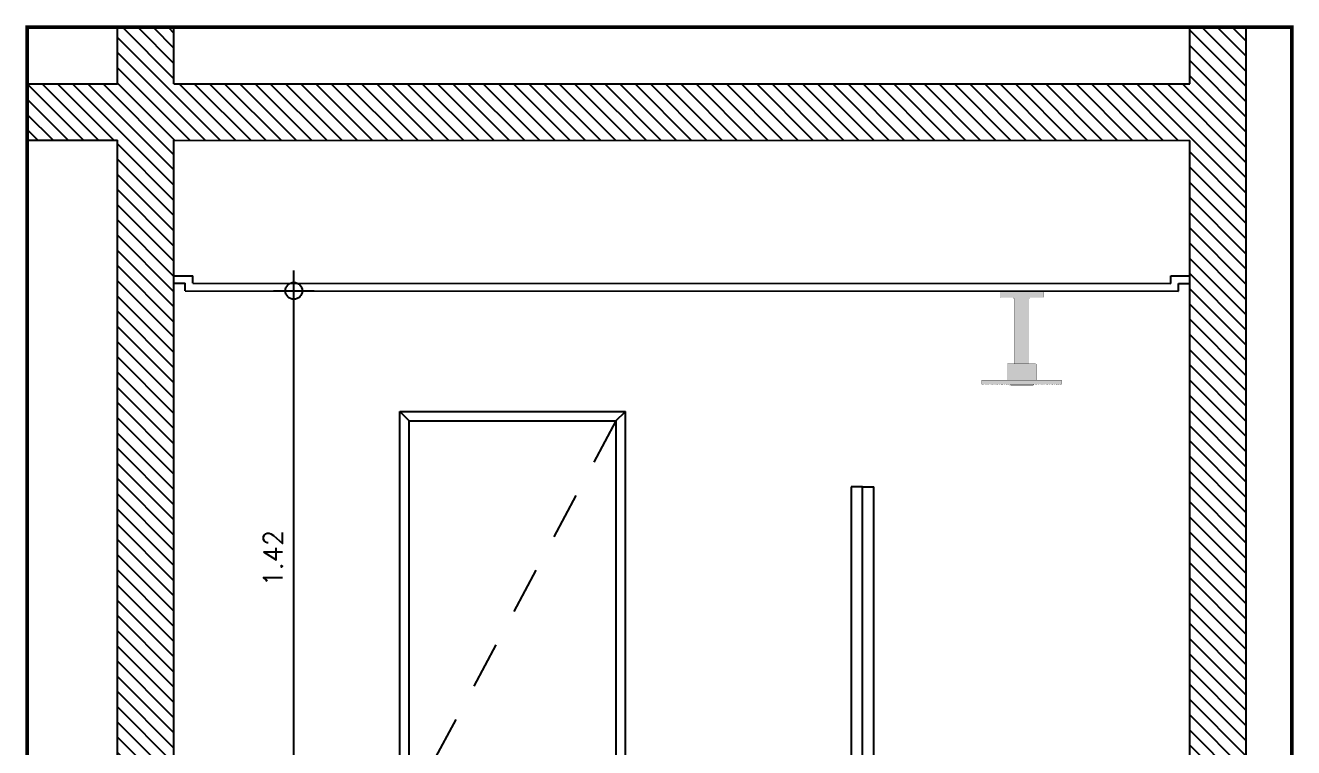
# Model space of a CAD drawing. Header units: millimetres. Extents: x 2182 to 2335, y 1488 to 1614.
# Drawn here: x 2301.37 to 2304.742, y 1510.928 to 1512.846 of the extents above; entities that cross this region are included whole.
import ezdxf

# ---------------------------------------------------------------- set-up
doc = ezdxf.new("R2010")
doc.units = ezdxf.units.MM
doc.linetypes.add('DIVIDE', pattern=[1.25, 0.5, -0.25, 0, -0.25, 0, -0.25])
doc.linetypes.add('HIDDEN2', pattern=[0.1875, 0.125, -0.0625])
for name, color, linetype in [('AI-Equip san', 1, 'Continuous'), ('COTA', 250, 'Continuous'), ('Esquadria', 2, 'Continuous'), ('Hachura', 8, 'Continuous'), ('LAYOUT', 7, 'Continuous'), ('PAREDE', 7, 'Continuous'), ('TEXTO', 7, 'Continuous')]:
    doc.layers.add(name, color=color, linetype=linetype)
doc.layers.add('AI-Hatch equip san', color=255, linetype='Continuous', lineweight=0)
doc.styles.add('NORMAL', font='romans.shx')
doc.dimstyles.new('D25', dxfattribs={"dimtxt": 0.05, "dimasz": 0.045, "dimexe": 0.18, "dimexo": 0.0625, "dimgap": 0.03, "dimtad": 1, "dimzin": 4, "dimdsep": 46, "dimtxsty": 'NORMAL', "dimblk1": 'DOT1', "dimblk2": 'DOT1', "dimsah": 1, "dimcen": 0.045, "dimse1": 1, "dimse2": 1, "dimclrd": 256, "dimclre": 256, "dimclrt": 7, "dimaunit": 1, "dimadec": 0, "dimazin": 0, "dimtfac": 1, "dimtix": 1, "dimtmove": 2, "dimatfit": 3, "dimldrblk": 'SMALL', "dimfxl": 1, "dimtvp": 1.75, "dimtolj": 1, "dimtzin": 0, "dimarcsym": 0})

# ---------------------------------------------------------------- blocks, each defined once
blk = doc.blocks.new('DOT1')
for p, q in [((0, 1.2), (0, -1.2)), ((-1.2, 0), (1.2, 0))]:
    blk.add_line(p, q)
blk.add_circle((0, 0), 0.5)
blk = doc.blocks.new('*D859')
at = {"layer": 'COTA', "linetype": 'Continuous', "lineweight": -2, "transparency": 16777216}
blk.add_line((2302.0837, 1510.7659), (2302.0837, 1512.0959), dxfattribs=at)
at = {"layer": 'Defpoints', "color": 0, "linetype": 'Continuous', "transparency": 16777216}
for p in [(2301.7953, 1512.1409), (2302.0837, 1512.1409), (2301.7653, 1510.7209)]:
    blk.add_point(p, dxfattribs=at)
at = {"layer": 'COTA', "linetype": 'Continuous', "lineweight": -2, "transparency": 16777216, "xscale": 0.045, "yscale": 0.045, "zscale": 0.045}
for p, rotation in [((2302.0837, 1512.1409), 90), ((2302.0837, 1510.7209), 270)]:
    blk.add_blockref('DOT1', p, dxfattribs=dict(at, rotation=rotation))
at = {"layer": 'COTA', "color": 7, "linetype": 'Continuous', "transparency": 16777216, "insert": (2302.0287, 1511.4309), "char_height": 0.05, "attachment_point": 5, "rotation": 90, "style": 'NORMAL'}
blk.add_mtext('\\A1;1.42', dxfattribs=at)
blk = doc.blocks.new('_Small')
at = {"color": 0, "linetype": 'ByBlock', "lineweight": -2}
blk.add_circle((0, 0), 0.25, dxfattribs=at)
blk = doc.blocks.new('CHROMO DE TETO - 1979 CTET')
at = {"layer": 'AI-Hatch equip san'}
for points in [[(0.0566, 0.2345), (0.0567, 0.2345), (0.0569, 0.2346), (0.057, 0.2346), (0.0571, 0.2347), (0.0573, 0.2347), (0.0574, 0.2348), (0.0575, 0.2349), (0.0576, 0.235), (0.0577, 0.2351), (0.0578, 0.2352), (0.0579, 0.2353), (0.0579, 0.2355), (0.058, 0.2356), (0.058, 0.2357), (0.0581, 0.2362), (0.0581, 0.2522), (-0.0034, 0.2522), (-0.0579, 0.2522), (-0.0579, 0.236), (-0.0579, 0.2357), (-0.0579, 0.2356), (-0.0578, 0.2355), (-0.0577, 0.2353), (-0.0577, 0.2352), (-0.0576, 0.2351), (-0.0575, 0.235), (-0.0574, 0.2349), (-0.0573, 0.2348), (-0.0571, 0.2347), (-0.057, 0.2347), (-0.0569, 0.2346), (-0.0567, 0.2346), (-0.0566, 0.2345), (-0.0564, 0.2345), (0.0034, 0.2345)], [(-0.0726, 0.0045), (-0.0728, 0.0046), (-0.0729, 0.0046), (-0.0731, 0.0046), (-0.0732, 0.0046), (-0.0734, 0.0046), (-0.0735, 0.0046), (-0.0737, 0.0046), (-0.0738, 0.0046), (-0.074, 0.0046), (-0.0741, 0.0046), (-0.0743, 0.0046), (-0.0745, 0.0045), (-0.0746, 0.0045), (-0.0753, 0.0044), (-0.0759, 0.0044), (-0.0766, 0.0043), (-0.0774, 0.0042), (-0.078, 0.0042), (-0.0785, 0.0041), (-0.0785, 0.0028), (-0.0789, 0.0026), (-0.0824, 0.0026), (-0.0827, 0.0029), (-0.0827, 0.0042), (-0.0831, 0.0042), (-0.0838, 0.0042), (-0.0845, 0.0043), (-0.0852, 0.0044), (-0.0859, 0.0044), (-0.0864, 0.0045), (-0.0866, 0.0045), (-0.0867, 0.0045), (-0.0869, 0.0046), (-0.087, 0.0046), (-0.0872, 0.0046), (-0.0873, 0.0046), (-0.0875, 0.0046), (-0.0876, 0.0046), (-0.0878, 0.0046), (-0.0879, 0.0046), (-0.0881, 0.0046), (-0.0882, 0.0046), (-0.0884, 0.0046), (-0.0886, 0.0045), (-0.089, 0.0045), (-0.0894, 0.0044), (-0.0901, 0.0044), (-0.0905, 0.0043), (-0.091, 0.0043), (-0.0916, 0.0042), (-0.0916, 0.0028), (-0.0919, 0.0026), (-0.0976, 0.0026), (-0.0978, 0.0029), (-0.0978, 0.0042), (-0.0982, 0.0042), (-0.0986, 0.0043), (-0.0992, 0.0043), (-0.0997, 0.0044), (-0.1, 0.0044), (-0.1003, 0.0045), (-0.1005, 0.0045), (-0.1006, 0.0045), (-0.1007, 0.0045), (-0.1008, 0.0045), (-0.1008, 0.0045), (-0.1009, 0.0046), (-0.101, 0.0046), (-0.101, 0.0046), (-0.1012, 0.0046), (-0.1013, 0.0046), (-0.1014, 0.0046), (-0.1015, 0.0046), (-0.1016, 0.0046), (-0.1017, 0.0046), (-0.1058, 0.0046), (-0.1058, 0.0155), (-0.0957, 0.0155), (-0.0393, 0.0155), (-0.0393, 0.057), (-0.0391, 0.0576), (-0.0388, 0.0581), (-0.0384, 0.0585), (-0.0379, 0.0587), (-0.0374, 0.0588), (-0.0191, 0.0588), (-0.0191, 0.2145), (-0.0191, 0.232), (-0.0206, 0.232), (-0.0211, 0.2322), (-0.0216, 0.2326), (-0.0218, 0.2331), (-0.0218, 0.2332), (-0.0218, 0.2331), (-0.0217, 0.2329), (-0.0217, 0.2328), (-0.0216, 0.2327), (-0.0215, 0.2326), (-0.0214, 0.2325), (-0.0213, 0.2324), (-0.0212, 0.2323), (-0.0211, 0.2322), (-0.0209, 0.2321), (-0.0208, 0.2321), (-0.0206, 0.2321), (-0.0205, 0.232), (-0.0203, 0.232), (0.0036, 0.232), (0.0205, 0.232), (0.0206, 0.232), (0.0208, 0.2321), (0.0209, 0.2321), (0.0211, 0.2321), (0.0212, 0.2322), (0.0213, 0.2323), (0.0214, 0.2324), (0.0215, 0.2325), (0.0216, 0.2326), (0.0217, 0.2327), (0.0218, 0.2328), (0.0219, 0.2331), (0.022, 0.2332), (0.0219, 0.2329), (0.0215, 0.2324), (0.021, 0.2321), (0.0206, 0.232), (0.0193, 0.232), (0.0193, 0.2145), (0.0193, 0.0588), (0.0377, 0.0588), (0.0382, 0.0587), (0.0387, 0.0583), (0.0391, 0.0579), (0.0394, 0.0574), (0.0394, 0.0569), (0.0394, 0.0155), (0.0966, 0.0155), (0.1059, 0.0155), (0.1059, 0.0046), (0.1019, 0.0046), (0.1017, 0.0046), (0.1017, 0.0046), (0.1015, 0.0046), (0.1014, 0.0046), (0.1014, 0.0046), (0.1012, 0.0046), (0.1011, 0.0046), (0.101, 0.0046), (0.101, 0.0045), (0.1009, 0.0045), (0.1008, 0.0045), (0.1008, 0.0045), (0.1004, 0.0045), (0.1002, 0.0044), (0.0999, 0.0044), (0.0992, 0.0043), (0.0987, 0.0043), (0.0983, 0.0042), (0.098, 0.0042), (0.098, 0.0028), (0.0976, 0.0026), (0.0919, 0.0026), (0.0917, 0.0029), (0.0917, 0.0042), (0.0912, 0.0043), (0.0907, 0.0043), (0.0902, 0.0044), (0.0896, 0.0044), (0.0888, 0.0045), (0.0887, 0.0045), (0.0885, 0.0046), (0.0884, 0.0046), (0.0882, 0.0046), (0.0881, 0.0046), (0.0879, 0.0046), (0.0878, 0.0046), (0.0876, 0.0046), (0.0875, 0.0046), (0.0873, 0.0046), (0.0872, 0.0046), (0.087, 0.0046), (0.0869, 0.0045), (0.0867, 0.0045), (0.0866, 0.0045), (0.0861, 0.0044), (0.0854, 0.0044), (0.0847, 0.0043), (0.084, 0.0042), (0.0833, 0.0042), (0.0828, 0.0042), (0.0828, 0.0028), (0.0825, 0.0026), (0.0789, 0.0026), (0.0787, 0.0029), (0.0787, 0.0041), (0.0781, 0.0042), (0.0775, 0.0042), (0.0768, 0.0043), (0.0761, 0.0044), (0.0755, 0.0044), (0.0751, 0.0045), (0.0746, 0.0045), (0.0744, 0.0046), (0.0743, 0.0046), (0.0741, 0.0046), (0.074, 0.0046), (0.0738, 0.0046), (0.0737, 0.0046), (0.0735, 0.0046), (0.0734, 0.0046), (0.0732, 0.0046), (0.0731, 0.0046), (0.0729, 0.0046), (0.0728, 0.0045), (0.0726, 0.0045), (0.0725, 0.0045), (0.072, 0.0044), (0.0713, 0.0044), (0.0706, 0.0043), (0.0698, 0.0042), (0.0692, 0.0042), (0.0687, 0.0041), (0.0687, 0.0028), (0.0684, 0.0026), (0.0648, 0.0026), (0.0646, 0.0029), (0.0646, 0.0041), (0.064, 0.0042), (0.0634, 0.0042), (0.0627, 0.0043), (0.062, 0.0044), (0.0613, 0.0044), (0.061, 0.0045), (0.0605, 0.0045), (0.0603, 0.0046), (0.0602, 0.0046), (0.06, 0.0046), (0.0599, 0.0046), (0.0597, 0.0046), (0.0596, 0.0046), (0.0594, 0.0046), (0.0593, 0.0046), (0.0591, 0.0046), (0.059, 0.0046), (0.0588, 0.0046), (0.0587, 0.0045), (0.0585, 0.0045), (0.0584, 0.0045), (0.0579, 0.0044), (0.0572, 0.0044), (0.0565, 0.0043), (0.0557, 0.0042), (0.0551, 0.0042), (0.0546, 0.0042), (0.0546, 0.0028), (0.0542, 0.0026), (0.0507, 0.0026), (0.0505, 0.0029), (0.0505, 0.0041), (0.0505, 0.0041), (0.0505, 0.0041), (0.0499, 0.0042), (0.0493, 0.0042), (0.0486, 0.0043), (0.0479, 0.0044), (0.0472, 0.0044), (0.0465, 0.0045), (0.0464, 0.0045), (0.0462, 0.0046), (0.0461, 0.0046), (0.0459, 0.0046), (0.0458, 0.0046), (0.0456, 0.0046), (0.0455, 0.0046), (0.0453, 0.0046), (0.0452, 0.0046), (0.045, 0.0046), (0.0449, 0.0046), (0.0447, 0.0046), (0.0446, 0.0045), (0.0444, 0.0045), (0.0442, 0.0045), (0.0438, 0.0044), (0.0431, 0.0044), (0.0424, 0.0043), (0.0416, 0.0042), (0.041, 0.0042), (0.0405, 0.0042), (0.0405, 0.0028), (0.0402, 0.0026), (0.0366, 0.0026), (0.0364, 0.0029), (0.0364, 0.0041), (0.0359, 0.0042), (0.0354, 0.0042), (0.0348, 0.0042), (0.0343, 0.0043), (0.0338, 0.0044), (0.0332, 0.0044), (0.0329, 0.0045), (0.0326, 0.0045), (0.0323, 0.0045), (0.0323, 0.0036), (0.0321, 0.003), (0.0318, 0.0025), (0.0314, 0.0021), (0.031, 0.0018), (0.0305, 0.0016), (0.03, 0.0015), (0.0296, 0.0014), (0.0001, 0.0014), (-0.0296, 0.0014), (-0.0301, 0.0015), (-0.0306, 0.0017), (-0.0311, 0.002), (-0.0315, 0.0023), (-0.0318, 0.0028), (-0.032, 0.0032), (-0.0321, 0.0036), (-0.0322, 0.0045), (-0.0325, 0.0045), (-0.0329, 0.0044), (-0.0334, 0.0044), (-0.034, 0.0043), (-0.0345, 0.0043), (-0.035, 0.0042), (-0.0356, 0.0042), (-0.0359, 0.0042), (-0.0362, 0.0041), (-0.0362, 0.0028), (-0.0366, 0.0026), (-0.0401, 0.0026), (-0.0403, 0.0029), (-0.0403, 0.0042), (-0.0408, 0.0042), (-0.0415, 0.0042), (-0.0422, 0.0043), (-0.0429, 0.0044), (-0.0436, 0.0044), (-0.0441, 0.0045), (-0.0443, 0.0045), (-0.0444, 0.0045), (-0.0446, 0.0046), (-0.0447, 0.0046), (-0.0449, 0.0046), (-0.045, 0.0046), (-0.0452, 0.0046), (-0.0453, 0.0046), (-0.0455, 0.0046), (-0.0456, 0.0046), (-0.0458, 0.0046), (-0.0459, 0.0046), (-0.0461, 0.0046), (-0.0462, 0.0045), (-0.0468, 0.0045), (-0.0472, 0.0044), (-0.0479, 0.0043), (-0.0487, 0.0043), (-0.0494, 0.0042), (-0.05, 0.0042), (-0.0503, 0.0041), (-0.0503, 0.0041), (-0.0503, 0.0028), (-0.0507, 0.0026), (-0.0542, 0.0026), (-0.0544, 0.0029), (-0.0544, 0.0042), (-0.0549, 0.0042), (-0.0556, 0.0042), (-0.0563, 0.0043), (-0.057, 0.0044), (-0.0577, 0.0044), (-0.0582, 0.0045), (-0.0584, 0.0045), (-0.0585, 0.0045), (-0.0587, 0.0046), (-0.0588, 0.0046), (-0.059, 0.0046), (-0.0591, 0.0046), (-0.0593, 0.0046), (-0.0594, 0.0046), (-0.0596, 0.0046), (-0.0597, 0.0046), (-0.0599, 0.0046), (-0.06, 0.0046), (-0.0602, 0.0046), (-0.0603, 0.0045), (-0.0609, 0.0045), (-0.0612, 0.0044), (-0.0618, 0.0044), (-0.0625, 0.0043), (-0.0633, 0.0042), (-0.0639, 0.0042), (-0.0644, 0.0041), (-0.0644, 0.0028), (-0.0648, 0.0026), (-0.0683, 0.0026), (-0.0686, 0.0029), (-0.0686, 0.0041), (-0.069, 0.0042), (-0.0697, 0.0042), (-0.0704, 0.0043), (-0.0711, 0.0044), (-0.0718, 0.0044), (-0.0723, 0.0045), (-0.0725, 0.0045)], [(-0.0033, 0.2345), (-0.0218, 0.2345), (-0.0218, 0.2335), (-0.0218, 0.2332), (-0.0218, 0.2331), (-0.0217, 0.2329), (-0.0217, 0.2328), (-0.0216, 0.2327), (-0.0215, 0.2326), (-0.0214, 0.2325), (-0.0213, 0.2324), (-0.0212, 0.2323), (-0.0211, 0.2322), (-0.0209, 0.2321), (-0.0208, 0.2321), (-0.0206, 0.2321), (-0.0205, 0.232), (-0.0203, 0.232), (0.0036, 0.232), (0.0205, 0.232), (0.0206, 0.232), (0.0208, 0.2321), (0.0209, 0.2321), (0.0211, 0.2321), (0.0212, 0.2322), (0.0213, 0.2323), (0.0214, 0.2324), (0.0215, 0.2325), (0.0216, 0.2326), (0.0217, 0.2327), (0.0218, 0.2328), (0.0219, 0.2329), (0.0219, 0.2331), (0.022, 0.2332), (0.022, 0.2335), (0.022, 0.2345)]]:
    blk.add_hatch(color=256, dxfattribs=at).paths.add_polyline_path(points)
at = {"color": 0, "const_width": 0.000417}
for points in [[(-0.0579, 0.236), (-0.0579, 0.2522)], [(-0.0579, 0.2522), (0.0036, 0.2522)], [(-0.0564, 0.2345), (-0.0564, 0.2345), (-0.0566, 0.2345), (-0.0567, 0.2346), (-0.0569, 0.2346), (-0.057, 0.2347), (-0.0571, 0.2347), (-0.0573, 0.2348), (-0.0574, 0.2349), (-0.0575, 0.235), (-0.0576, 0.2351), (-0.0577, 0.2352), (-0.0577, 0.2353), (-0.0578, 0.2355), (-0.0579, 0.2356), (-0.0579, 0.2357), (-0.0579, 0.236)], [(0.0581, 0.2522), (-0.0034, 0.2522)], [(0.0566, 0.2345), (0.0566, 0.2345), (0.0567, 0.2345), (0.0569, 0.2346), (0.057, 0.2346), (0.0571, 0.2347), (0.0573, 0.2347), (0.0574, 0.2348), (0.0575, 0.2349), (0.0576, 0.235), (0.0577, 0.2351), (0.0578, 0.2352), (0.0579, 0.2353), (0.0579, 0.2355), (0.058, 0.2356), (0.058, 0.2357), (0.0581, 0.236)], [(0.0581, 0.236), (0.0581, 0.2522)], [(0.0034, 0.2345), (-0.0564, 0.2345)], [(-0.0218, 0.2335), (-0.0218, 0.2345)], [(-0.0203, 0.232), (-0.0203, 0.232), (-0.0205, 0.232), (-0.0206, 0.2321), (-0.0208, 0.2321), (-0.0209, 0.2321), (-0.0211, 0.2322), (-0.0212, 0.2323), (-0.0213, 0.2324), (-0.0214, 0.2325), (-0.0215, 0.2326), (-0.0216, 0.2327), (-0.0217, 0.2328), (-0.0217, 0.2329), (-0.0218, 0.2331), (-0.0218, 0.2332), (-0.0218, 0.2335)], [(-0.0203, 0.232), (0.0036, 0.232)], [(-0.0191, 0.2145), (-0.0191, 0.2323)], [(-0.0191, 0.0588), (-0.0191, 0.2145)], [(0.0205, 0.232), (-0.0034, 0.232)], [(-0.0033, 0.2345), (0.0566, 0.2345)], [(0.0193, 0.2145), (0.0193, 0.2323)], [(0.0193, 0.0588), (0.0193, 0.2145)], [(0.0205, 0.232), (0.0205, 0.232), (0.0206, 0.232), (0.0208, 0.2321), (0.0209, 0.2321), (0.0211, 0.2321), (0.0212, 0.2322), (0.0213, 0.2323), (0.0214, 0.2324), (0.0215, 0.2325), (0.0216, 0.2326), (0.0217, 0.2327), (0.0218, 0.2328), (0.0219, 0.2329), (0.0219, 0.2331), (0.022, 0.2332), (0.022, 0.2335)], [(0.022, 0.2335), (0.022, 0.2345)], [(-0.0393, 0.0568), (-0.0393, 0.0568), (-0.0393, 0.057), (-0.0392, 0.0572), (-0.0392, 0.0574), (-0.0391, 0.0576), (-0.039, 0.0577), (-0.0389, 0.0579), (-0.0388, 0.0581), (-0.0387, 0.0582), (-0.0386, 0.0583), (-0.0384, 0.0584), (-0.0382, 0.0585), (-0.0381, 0.0586), (-0.0379, 0.0587), (-0.0377, 0.0588), (-0.0375, 0.0588)], [(-0.0393, 0.0154), (-0.0393, 0.0568)], [(0.0007, 0.0588), (-0.0373, 0.0588)], [(0.0007, 0.0588), (0.0374, 0.0588)], [(0.0394, 0.0568), (0.0394, 0.0568), (0.0394, 0.057), (0.0394, 0.0572), (0.0393, 0.0574), (0.0393, 0.0576), (0.0392, 0.0577), (0.0391, 0.0579), (0.039, 0.0581), (0.0388, 0.0582), (0.0387, 0.0583), (0.0385, 0.0584), (0.0384, 0.0585), (0.0382, 0.0586), (0.038, 0.0587), (0.0378, 0.0588), (0.0376, 0.0588)], [(0.0394, 0.0154), (0.0394, 0.0568)], [(-0.1058, 0.0046), (-0.1058, 0.0155)], [(-0.1058, 0.0155), (-0.0957, 0.0155)], [(-0.1058, 0.0046), (-0.1017, 0.0046)], [(-0.1005, 0.0045), (-0.1005, 0.0045), (-0.1006, 0.0045), (-0.1007, 0.0045), (-0.1008, 0.0045), (-0.1008, 0.0045), (-0.1009, 0.0046), (-0.101, 0.0046), (-0.1011, 0.0046), (-0.1011, 0.0046), (-0.1012, 0.0046), (-0.1013, 0.0046), (-0.1014, 0.0046), (-0.1014, 0.0046), (-0.1015, 0.0046), (-0.1016, 0.0046), (-0.1017, 0.0046)], [(-0.1005, 0.0045), (-0.1005, 0.0045), (-0.1004, 0.0045), (-0.1002, 0.0045), (-0.1, 0.0044), (-0.0998, 0.0044), (-0.0997, 0.0044), (-0.0995, 0.0044), (-0.0993, 0.0044), (-0.0992, 0.0043), (-0.099, 0.0043), (-0.0988, 0.0043), (-0.0987, 0.0043), (-0.0985, 0.0043), (-0.0983, 0.0043), (-0.0982, 0.0042), (-0.0978, 0.0042)], [(-0.0978, 0.0031), (-0.0978, 0.0042)], [(-0.0973, 0.0026), (-0.0973, 0.0026), (-0.0974, 0.0026), (-0.0974, 0.0026), (-0.0975, 0.0026), (-0.0975, 0.0026), (-0.0976, 0.0026), (-0.0976, 0.0027), (-0.0976, 0.0027), (-0.0977, 0.0027), (-0.0977, 0.0027), (-0.0977, 0.0028), (-0.0978, 0.0028), (-0.0978, 0.0029), (-0.0978, 0.0029), (-0.0978, 0.003), (-0.0978, 0.0031)], [(-0.0973, 0.0026), (-0.0921, 0.0026)], [(-0.0965, 0.0155), (0, 0.0155)], [(-0.0921, 0.0026), (-0.0921, 0.0026), (-0.092, 0.0026), (-0.092, 0.0026), (-0.092, 0.0026), (-0.092, 0.0026), (-0.0919, 0.0026), (-0.0919, 0.0026), (-0.0919, 0.0026), (-0.0919, 0.0026), (-0.0919, 0.0026), (-0.0918, 0.0026), (-0.0918, 0.0026), (-0.0918, 0.0027), (-0.0918, 0.0027), (-0.0917, 0.0027), (-0.0917, 0.0027), (-0.0917, 0.0027), (-0.0917, 0.0027), (-0.0917, 0.0027), (-0.0917, 0.0028), (-0.0916, 0.0028), (-0.0916, 0.0028), (-0.0916, 0.0028), (-0.0916, 0.0029), (-0.0916, 0.0029), (-0.0916, 0.0029), (-0.0916, 0.0029), (-0.0916, 0.0029), (-0.0916, 0.003), (-0.0916, 0.003), (-0.0916, 0.003), (-0.0916, 0.0031)], [(-0.0916, 0.0042), (-0.0916, 0.0042), (-0.0914, 0.0042), (-0.0912, 0.0042), (-0.0911, 0.0043), (-0.0909, 0.0043), (-0.0907, 0.0043), (-0.0905, 0.0043), (-0.0904, 0.0043), (-0.0902, 0.0043), (-0.09, 0.0044), (-0.0899, 0.0044), (-0.0897, 0.0044), (-0.0895, 0.0044), (-0.0894, 0.0044), (-0.0892, 0.0045), (-0.089, 0.0045)], [(-0.0916, 0.0031), (-0.0916, 0.0042)], [(-0.0864, 0.0045), (-0.0864, 0.0045), (-0.0866, 0.0045), (-0.0867, 0.0045), (-0.0869, 0.0046), (-0.087, 0.0046), (-0.0872, 0.0046), (-0.0873, 0.0046), (-0.0875, 0.0046), (-0.0876, 0.0046), (-0.0878, 0.0046), (-0.0879, 0.0046), (-0.0881, 0.0046), (-0.0882, 0.0046), (-0.0884, 0.0046), (-0.0886, 0.0045), (-0.089, 0.0045)], [(-0.0864, 0.0045), (-0.0864, 0.0045), (-0.0862, 0.0045), (-0.086, 0.0044), (-0.0857, 0.0044), (-0.0855, 0.0044), (-0.0852, 0.0044), (-0.085, 0.0043), (-0.0848, 0.0043), (-0.0845, 0.0043), (-0.0843, 0.0043), (-0.0841, 0.0042), (-0.0838, 0.0042), (-0.0836, 0.0042), (-0.0834, 0.0042), (-0.0831, 0.0042), (-0.0827, 0.0042)], [(-0.0827, 0.0031), (-0.0827, 0.0042)], [(-0.0821, 0.0026), (-0.0821, 0.0026), (-0.0822, 0.0026), (-0.0823, 0.0026), (-0.0823, 0.0026), (-0.0823, 0.0026), (-0.0824, 0.0026), (-0.0824, 0.0027), (-0.0825, 0.0027), (-0.0825, 0.0027), (-0.0825, 0.0027), (-0.0826, 0.0028), (-0.0826, 0.0028), (-0.0826, 0.0029), (-0.0826, 0.0029), (-0.0826, 0.003), (-0.0827, 0.0031)], [(-0.0821, 0.0026), (-0.079, 0.0026)], [(-0.079, 0.0026), (-0.079, 0.0026), (-0.079, 0.0026), (-0.079, 0.0026), (-0.079, 0.0026), (-0.0789, 0.0026), (-0.0789, 0.0026), (-0.0789, 0.0026), (-0.0789, 0.0026), (-0.0788, 0.0026), (-0.0788, 0.0026), (-0.0788, 0.0026), (-0.0788, 0.0026), (-0.0787, 0.0027), (-0.0787, 0.0027), (-0.0787, 0.0027), (-0.0787, 0.0027), (-0.0787, 0.0027), (-0.0787, 0.0027), (-0.0786, 0.0027), (-0.0786, 0.0028), (-0.0786, 0.0028), (-0.0786, 0.0028), (-0.0786, 0.0028), (-0.0786, 0.0029), (-0.0786, 0.0029), (-0.0786, 0.0029), (-0.0785, 0.0029), (-0.0785, 0.0029), (-0.0785, 0.003), (-0.0785, 0.003), (-0.0785, 0.003), (-0.0785, 0.0031)], [(-0.0785, 0.0041), (-0.0785, 0.0041), (-0.0783, 0.0042), (-0.0781, 0.0042), (-0.0778, 0.0042), (-0.0776, 0.0042), (-0.0773, 0.0042), (-0.0771, 0.0042), (-0.0769, 0.0043), (-0.0766, 0.0043), (-0.0764, 0.0043), (-0.0762, 0.0043), (-0.0759, 0.0044), (-0.0757, 0.0044), (-0.0755, 0.0044), (-0.0752, 0.0044), (-0.0746, 0.0045)], [(-0.0785, 0.0031), (-0.0785, 0.0041)], [(-0.0723, 0.0045), (-0.0723, 0.0045), (-0.0725, 0.0045), (-0.0726, 0.0045), (-0.0728, 0.0046), (-0.0729, 0.0046), (-0.0731, 0.0046), (-0.0732, 0.0046), (-0.0734, 0.0046), (-0.0735, 0.0046), (-0.0737, 0.0046), (-0.0738, 0.0046), (-0.074, 0.0046), (-0.0741, 0.0046), (-0.0743, 0.0046), (-0.0745, 0.0045), (-0.0746, 0.0045)], [(-0.0723, 0.0045), (-0.0723, 0.0045), (-0.0721, 0.0045), (-0.0719, 0.0044), (-0.0716, 0.0044), (-0.0714, 0.0044), (-0.0711, 0.0044), (-0.0709, 0.0043), (-0.0707, 0.0043), (-0.0704, 0.0043), (-0.0702, 0.0043), (-0.07, 0.0042), (-0.0697, 0.0042), (-0.0695, 0.0042), (-0.0693, 0.0042), (-0.069, 0.0042), (-0.0686, 0.0041)], [(-0.0686, 0.0031), (-0.0686, 0.0041)], [(-0.068, 0.0026), (-0.068, 0.0026), (-0.0681, 0.0026), (-0.0681, 0.0026), (-0.0682, 0.0026), (-0.0682, 0.0026), (-0.0683, 0.0026), (-0.0683, 0.0027), (-0.0684, 0.0027), (-0.0684, 0.0027), (-0.0684, 0.0027), (-0.0685, 0.0028), (-0.0685, 0.0028), (-0.0685, 0.0029), (-0.0685, 0.0029), (-0.0685, 0.003), (-0.0686, 0.0031)], [(-0.068, 0.0026), (-0.0649, 0.0026)], [(-0.0649, 0.0026), (-0.0649, 0.0026), (-0.0649, 0.0026), (-0.0649, 0.0026), (-0.0648, 0.0026), (-0.0648, 0.0026), (-0.0648, 0.0026), (-0.0648, 0.0026), (-0.0648, 0.0026), (-0.0647, 0.0026), (-0.0647, 0.0026), (-0.0647, 0.0026), (-0.0647, 0.0026), (-0.0646, 0.0027), (-0.0646, 0.0027), (-0.0646, 0.0027), (-0.0646, 0.0027), (-0.0646, 0.0027), (-0.0646, 0.0027), (-0.0645, 0.0027), (-0.0645, 0.0028), (-0.0645, 0.0028), (-0.0645, 0.0028), (-0.0645, 0.0028), (-0.0645, 0.0029), (-0.0645, 0.0029), (-0.0644, 0.0029), (-0.0644, 0.0029), (-0.0644, 0.0029), (-0.0644, 0.003), (-0.0644, 0.003), (-0.0644, 0.003), (-0.0644, 0.0031)], [(-0.0644, 0.0041), (-0.0644, 0.0041), (-0.0642, 0.0042), (-0.0639, 0.0042), (-0.0637, 0.0042), (-0.0635, 0.0042), (-0.0632, 0.0042), (-0.063, 0.0042), (-0.0628, 0.0043), (-0.0625, 0.0043), (-0.0623, 0.0043), (-0.0621, 0.0043), (-0.0618, 0.0044), (-0.0616, 0.0044), (-0.0614, 0.0044), (-0.0611, 0.0044), (-0.0609, 0.0045)], [(-0.0644, 0.0031), (-0.0644, 0.0041)], [(-0.0582, 0.0045), (-0.0582, 0.0045), (-0.0584, 0.0045), (-0.0585, 0.0045), (-0.0587, 0.0046), (-0.0588, 0.0046), (-0.059, 0.0046), (-0.0591, 0.0046), (-0.0593, 0.0046), (-0.0594, 0.0046), (-0.0596, 0.0046), (-0.0597, 0.0046), (-0.0599, 0.0046), (-0.06, 0.0046), (-0.0602, 0.0046), (-0.0603, 0.0045), (-0.0609, 0.0045)], [(-0.0582, 0.0045), (-0.0582, 0.0045), (-0.058, 0.0045), (-0.0577, 0.0044), (-0.0575, 0.0044), (-0.0573, 0.0044), (-0.057, 0.0044), (-0.0568, 0.0043), (-0.0566, 0.0043), (-0.0563, 0.0043), (-0.0561, 0.0043), (-0.0559, 0.0042), (-0.0556, 0.0042), (-0.0554, 0.0042), (-0.0552, 0.0042), (-0.0549, 0.0042), (-0.0544, 0.0042)], [(-0.0544, 0.0031), (-0.0544, 0.0042)], [(-0.0544, 0.0031), (-0.0544, 0.0031), (-0.0544, 0.003), (-0.0544, 0.003), (-0.0544, 0.003), (-0.0544, 0.003), (-0.0544, 0.0029), (-0.0544, 0.0029), (-0.0544, 0.0029), (-0.0544, 0.0029), (-0.0544, 0.0029), (-0.0544, 0.0028), (-0.0544, 0.0028), (-0.0544, 0.0028), (-0.0543, 0.0028), (-0.0543, 0.0027), (-0.0543, 0.0027), (-0.0543, 0.0027), (-0.0543, 0.0027), (-0.0543, 0.0027), (-0.0542, 0.0027), (-0.0542, 0.0027), (-0.0542, 0.0026), (-0.0542, 0.0026), (-0.0542, 0.0026), (-0.0541, 0.0026), (-0.0541, 0.0026), (-0.0541, 0.0026), (-0.0541, 0.0026), (-0.054, 0.0026), (-0.054, 0.0026), (-0.054, 0.0026), (-0.0539, 0.0026)], [(-0.0539, 0.0026), (-0.0508, 0.0026)], [(-0.0503, 0.0031), (-0.0503, 0.0031), (-0.0503, 0.003), (-0.0503, 0.003), (-0.0503, 0.003), (-0.0503, 0.003), (-0.0503, 0.0029), (-0.0503, 0.0029), (-0.0503, 0.0029), (-0.0504, 0.0029), (-0.0504, 0.0029), (-0.0504, 0.0028), (-0.0504, 0.0028), (-0.0504, 0.0028), (-0.0504, 0.0028), (-0.0504, 0.0027), (-0.0504, 0.0027), (-0.0505, 0.0027), (-0.0505, 0.0027), (-0.0505, 0.0027), (-0.0505, 0.0027), (-0.0505, 0.0027), (-0.0506, 0.0026), (-0.0506, 0.0026), (-0.0506, 0.0026), (-0.0506, 0.0026), (-0.0507, 0.0026), (-0.0507, 0.0026), (-0.0507, 0.0026), (-0.0507, 0.0026), (-0.0507, 0.0026), (-0.0508, 0.0026), (-0.0508, 0.0026)], [(-0.0503, 0.0041), (-0.0503, 0.0041), (-0.0501, 0.0042), (-0.0498, 0.0042), (-0.0496, 0.0042), (-0.0494, 0.0042), (-0.0491, 0.0042), (-0.0489, 0.0042), (-0.0487, 0.0043), (-0.0484, 0.0043), (-0.0482, 0.0043), (-0.048, 0.0043), (-0.0477, 0.0044), (-0.0475, 0.0044), (-0.0473, 0.0044), (-0.047, 0.0044), (-0.0468, 0.0045)], [(-0.0503, 0.0031), (-0.0503, 0.0042)], [(-0.0441, 0.0045), (-0.0441, 0.0045), (-0.0443, 0.0045), (-0.0444, 0.0045), (-0.0446, 0.0046), (-0.0447, 0.0046), (-0.0449, 0.0046), (-0.045, 0.0046), (-0.0452, 0.0046), (-0.0453, 0.0046), (-0.0455, 0.0046), (-0.0456, 0.0046), (-0.0458, 0.0046), (-0.0459, 0.0046), (-0.0461, 0.0046), (-0.0462, 0.0045), (-0.0468, 0.0045)], [(-0.0441, 0.0045), (-0.0441, 0.0045), (-0.0439, 0.0045), (-0.0436, 0.0044), (-0.0434, 0.0044), (-0.0432, 0.0044), (-0.0429, 0.0044), (-0.0427, 0.0043), (-0.0425, 0.0043), (-0.0422, 0.0043), (-0.042, 0.0043), (-0.0418, 0.0042), (-0.0415, 0.0042), (-0.0413, 0.0042), (-0.0411, 0.0042), (-0.0408, 0.0042), (-0.0403, 0.0042)], [(-0.0403, 0.0031), (-0.0403, 0.0042)], [(-0.0398, 0.0026), (-0.0398, 0.0026), (-0.0399, 0.0026), (-0.0399, 0.0026), (-0.04, 0.0026), (-0.04, 0.0026), (-0.0401, 0.0026), (-0.0401, 0.0027), (-0.0402, 0.0027), (-0.0402, 0.0027), (-0.0402, 0.0027), (-0.0403, 0.0028), (-0.0403, 0.0028), (-0.0403, 0.0029), (-0.0403, 0.0029), (-0.0403, 0.003), (-0.0403, 0.0031)], [(-0.0398, 0.0026), (-0.0367, 0.0026)], [(-0.0367, 0.0026), (-0.0367, 0.0026), (-0.0367, 0.0026), (-0.0367, 0.0026), (-0.0366, 0.0026), (-0.0366, 0.0026), (-0.0366, 0.0026), (-0.0366, 0.0026), (-0.0365, 0.0026), (-0.0365, 0.0026), (-0.0365, 0.0026), (-0.0365, 0.0026), (-0.0365, 0.0026), (-0.0364, 0.0027), (-0.0364, 0.0027), (-0.0364, 0.0027), (-0.0364, 0.0027), (-0.0364, 0.0027), (-0.0363, 0.0027), (-0.0363, 0.0027), (-0.0363, 0.0028), (-0.0363, 0.0028), (-0.0363, 0.0028), (-0.0363, 0.0028), (-0.0363, 0.0029), (-0.0363, 0.0029), (-0.0362, 0.0029), (-0.0362, 0.0029), (-0.0362, 0.0029), (-0.0362, 0.003), (-0.0362, 0.003), (-0.0362, 0.003), (-0.0362, 0.0031)], [(-0.0362, 0.0041), (-0.0362, 0.0041), (-0.0359, 0.0042), (-0.0357, 0.0042), (-0.0354, 0.0042), (-0.0351, 0.0042), (-0.0349, 0.0042), (-0.0346, 0.0043), (-0.0343, 0.0043), (-0.0341, 0.0043), (-0.0338, 0.0043), (-0.0335, 0.0044), (-0.0333, 0.0044), (-0.033, 0.0044), (-0.0327, 0.0045), (-0.0325, 0.0045), (-0.0319, 0.0046)], [(-0.0362, 0.0031), (-0.0362, 0.0041)], [(0.0001, 0.0014), (-0.0294, 0.0014), (-0.0294, 0.0014), (-0.0297, 0.0014), (-0.03, 0.0015), (-0.0302, 0.0016), (-0.0305, 0.0017), (-0.0307, 0.0018), (-0.031, 0.0019), (-0.0312, 0.0021), (-0.0314, 0.0022), (-0.0315, 0.0024), (-0.0317, 0.0027), (-0.0318, 0.0029), (-0.032, 0.0031), (-0.0321, 0.0034), (-0.0321, 0.0036), (-0.0322, 0.0045)], [(-0.0319, 0.0046), (0, 0.0046)], [(0.0966, 0.0155), (0, 0.0155)], [(0.032, 0.0046), (0, 0.0046)], [(0.0364, 0.0041), (0.0364, 0.0041), (0.0361, 0.0042), (0.0358, 0.0042), (0.0355, 0.0042), (0.0353, 0.0042), (0.035, 0.0042), (0.0347, 0.0043), (0.0345, 0.0043), (0.0342, 0.0043), (0.0339, 0.0043), (0.0337, 0.0044), (0.0334, 0.0044), (0.0331, 0.0044), (0.0329, 0.0045), (0.0326, 0.0045), (0.032, 0.0046)], [(0.0364, 0.0031), (0.0364, 0.0041)], [(0.0369, 0.0026), (0.0369, 0.0026), (0.0368, 0.0026), (0.0368, 0.0026), (0.0368, 0.0026), (0.0368, 0.0026), (0.0367, 0.0026), (0.0367, 0.0026), (0.0367, 0.0026), (0.0367, 0.0026), (0.0366, 0.0026), (0.0366, 0.0026), (0.0366, 0.0026), (0.0366, 0.0027), (0.0366, 0.0027), (0.0365, 0.0027), (0.0365, 0.0027), (0.0365, 0.0027), (0.0365, 0.0027), (0.0365, 0.0027), (0.0365, 0.0028), (0.0364, 0.0028), (0.0364, 0.0028), (0.0364, 0.0028), (0.0364, 0.0029), (0.0364, 0.0029), (0.0364, 0.0029), (0.0364, 0.0029), (0.0364, 0.0029), (0.0364, 0.003), (0.0364, 0.003), (0.0364, 0.003), (0.0364, 0.0031)], [(0.04, 0.0026), (0.0369, 0.0026)], [(0.04, 0.0026), (0.04, 0.0026), (0.04, 0.0026), (0.0401, 0.0026), (0.0401, 0.0026), (0.0402, 0.0026), (0.0402, 0.0026), (0.0403, 0.0027), (0.0403, 0.0027), (0.0403, 0.0027), (0.0404, 0.0027), (0.0404, 0.0028), (0.0404, 0.0028), (0.0404, 0.0029), (0.0405, 0.0029), (0.0405, 0.003), (0.0405, 0.0031)], [(0.0443, 0.0045), (0.0443, 0.0045), (0.044, 0.0045), (0.0438, 0.0044), (0.0436, 0.0044), (0.0433, 0.0044), (0.0431, 0.0044), (0.0428, 0.0043), (0.0426, 0.0043), (0.0424, 0.0043), (0.0421, 0.0043), (0.0419, 0.0042), (0.0417, 0.0042), (0.0414, 0.0042), (0.0412, 0.0042), (0.041, 0.0042), (0.0405, 0.0042)], [(0.0405, 0.0031), (0.0405, 0.0042)], [(0.0443, 0.0045), (0.0443, 0.0045), (0.0444, 0.0045), (0.0446, 0.0045), (0.0447, 0.0046), (0.0449, 0.0046), (0.045, 0.0046), (0.0452, 0.0046), (0.0453, 0.0046), (0.0455, 0.0046), (0.0456, 0.0046), (0.0458, 0.0046), (0.0459, 0.0046), (0.0461, 0.0046), (0.0462, 0.0046), (0.0464, 0.0045), (0.0465, 0.0045)], [(0.0505, 0.0041), (0.0505, 0.0041), (0.0502, 0.0042), (0.05, 0.0042), (0.0498, 0.0042), (0.0495, 0.0042), (0.0493, 0.0042), (0.049, 0.0042), (0.0488, 0.0043), (0.0486, 0.0043), (0.0483, 0.0043), (0.0481, 0.0043), (0.0479, 0.0044), (0.0476, 0.0044), (0.0474, 0.0044), (0.0472, 0.0044), (0.0465, 0.0045)], [(0.0505, 0.0031), (0.0505, 0.0042)], [(0.0505, 0.0031), (0.0505, 0.0031), (0.0505, 0.003), (0.0505, 0.003), (0.0505, 0.003), (0.0505, 0.003), (0.0505, 0.0029), (0.0505, 0.0029), (0.0505, 0.0029), (0.0505, 0.0029), (0.0505, 0.0029), (0.0505, 0.0028), (0.0505, 0.0028), (0.0505, 0.0028), (0.0506, 0.0028), (0.0506, 0.0027), (0.0506, 0.0027), (0.0506, 0.0027), (0.0506, 0.0027), (0.0506, 0.0027), (0.0507, 0.0027), (0.0507, 0.0027), (0.0507, 0.0026), (0.0507, 0.0026), (0.0507, 0.0026), (0.0508, 0.0026), (0.0508, 0.0026), (0.0508, 0.0026), (0.0508, 0.0026), (0.0509, 0.0026), (0.0509, 0.0026), (0.0509, 0.0026), (0.051, 0.0026)], [(0.0541, 0.0026), (0.051, 0.0026)], [(0.0546, 0.0031), (0.0546, 0.0031), (0.0546, 0.003), (0.0546, 0.003), (0.0546, 0.003), (0.0546, 0.003), (0.0546, 0.0029), (0.0546, 0.0029), (0.0546, 0.0029), (0.0546, 0.0029), (0.0545, 0.0029), (0.0545, 0.0028), (0.0545, 0.0028), (0.0545, 0.0028), (0.0545, 0.0028), (0.0545, 0.0027), (0.0545, 0.0027), (0.0544, 0.0027), (0.0544, 0.0027), (0.0544, 0.0027), (0.0544, 0.0027), (0.0544, 0.0027), (0.0543, 0.0026), (0.0543, 0.0026), (0.0543, 0.0026), (0.0543, 0.0026), (0.0543, 0.0026), (0.0542, 0.0026), (0.0542, 0.0026), (0.0542, 0.0026), (0.0542, 0.0026), (0.0541, 0.0026), (0.0541, 0.0026)], [(0.0584, 0.0045), (0.0584, 0.0045), (0.0581, 0.0045), (0.0579, 0.0044), (0.0577, 0.0044), (0.0574, 0.0044), (0.0572, 0.0044), (0.057, 0.0043), (0.0567, 0.0043), (0.0565, 0.0043), (0.0562, 0.0043), (0.056, 0.0042), (0.0558, 0.0042), (0.0555, 0.0042), (0.0553, 0.0042), (0.0551, 0.0042), (0.0546, 0.0042)], [(0.0546, 0.0031), (0.0546, 0.0042)], [(0.0584, 0.0045), (0.0584, 0.0045), (0.0585, 0.0045), (0.0587, 0.0045), (0.0588, 0.0046), (0.059, 0.0046), (0.0591, 0.0046), (0.0593, 0.0046), (0.0594, 0.0046), (0.0596, 0.0046), (0.0597, 0.0046), (0.0599, 0.0046), (0.06, 0.0046), (0.0602, 0.0046), (0.0603, 0.0046), (0.0605, 0.0045), (0.061, 0.0045)], [(0.0646, 0.0041), (0.0646, 0.0041), (0.0643, 0.0042), (0.0641, 0.0042), (0.0639, 0.0042), (0.0636, 0.0042), (0.0634, 0.0042), (0.0631, 0.0042), (0.0629, 0.0043), (0.0627, 0.0043), (0.0624, 0.0043), (0.0622, 0.0043), (0.062, 0.0044), (0.0617, 0.0044), (0.0615, 0.0044), (0.0613, 0.0044), (0.061, 0.0045)], [(0.0646, 0.0031), (0.0646, 0.0041)], [(0.0651, 0.0026), (0.0651, 0.0026), (0.065, 0.0026), (0.065, 0.0026), (0.065, 0.0026), (0.065, 0.0026), (0.0649, 0.0026), (0.0649, 0.0026), (0.0649, 0.0026), (0.0649, 0.0026), (0.0649, 0.0026), (0.0648, 0.0026), (0.0648, 0.0026), (0.0648, 0.0027), (0.0648, 0.0027), (0.0647, 0.0027), (0.0647, 0.0027), (0.0647, 0.0027), (0.0647, 0.0027), (0.0647, 0.0027), (0.0647, 0.0028), (0.0646, 0.0028), (0.0646, 0.0028), (0.0646, 0.0028), (0.0646, 0.0029), (0.0646, 0.0029), (0.0646, 0.0029), (0.0646, 0.0029), (0.0646, 0.0029), (0.0646, 0.003), (0.0646, 0.003), (0.0646, 0.003), (0.0646, 0.0031)], [(0.0682, 0.0026), (0.0651, 0.0026)], [(0.0682, 0.0026), (0.0682, 0.0026), (0.0682, 0.0026), (0.0683, 0.0026), (0.0683, 0.0026), (0.0684, 0.0026), (0.0684, 0.0026), (0.0685, 0.0027), (0.0685, 0.0027), (0.0685, 0.0027), (0.0686, 0.0027), (0.0686, 0.0028), (0.0686, 0.0028), (0.0687, 0.0029), (0.0687, 0.0029), (0.0687, 0.003), (0.0687, 0.0031)], [(0.0725, 0.0045), (0.0725, 0.0045), (0.0722, 0.0045), (0.072, 0.0044), (0.0718, 0.0044), (0.0715, 0.0044), (0.0713, 0.0044), (0.0711, 0.0043), (0.0708, 0.0043), (0.0706, 0.0043), (0.0703, 0.0043), (0.0701, 0.0042), (0.0699, 0.0042), (0.0696, 0.0042), (0.0694, 0.0042), (0.0692, 0.0042), (0.0687, 0.0041)], [(0.0687, 0.0031), (0.0687, 0.0041)], [(0.0725, 0.0045), (0.0725, 0.0045), (0.0726, 0.0045), (0.0728, 0.0045), (0.0729, 0.0046), (0.0731, 0.0046), (0.0732, 0.0046), (0.0734, 0.0046), (0.0735, 0.0046), (0.0737, 0.0046), (0.0738, 0.0046), (0.074, 0.0046), (0.0741, 0.0046), (0.0743, 0.0046), (0.0744, 0.0046), (0.0746, 0.0045), (0.0751, 0.0045)], [(0.0787, 0.0041), (0.0787, 0.0041), (0.0784, 0.0042), (0.0782, 0.0042), (0.078, 0.0042), (0.0777, 0.0042), (0.0775, 0.0042), (0.0772, 0.0042), (0.077, 0.0043), (0.0768, 0.0043), (0.0765, 0.0043), (0.0763, 0.0043), (0.0761, 0.0044), (0.0758, 0.0044), (0.0756, 0.0044), (0.0754, 0.0044), (0.0751, 0.0045)], [(0.0792, 0.0026), (0.0792, 0.0026), (0.0791, 0.0026), (0.0791, 0.0026), (0.0791, 0.0026), (0.0791, 0.0026), (0.079, 0.0026), (0.079, 0.0026), (0.079, 0.0026), (0.079, 0.0026), (0.079, 0.0026), (0.0789, 0.0026), (0.0789, 0.0026), (0.0789, 0.0027), (0.0789, 0.0027), (0.0789, 0.0027), (0.0788, 0.0027), (0.0788, 0.0027), (0.0788, 0.0027), (0.0788, 0.0027), (0.0788, 0.0028), (0.0788, 0.0028), (0.0787, 0.0028), (0.0787, 0.0028), (0.0787, 0.0029), (0.0787, 0.003), (0.0787, 0.0029), (0.0787, 0.0029), (0.0787, 0.0029), (0.0787, 0.003), (0.0787, 0.003), (0.0787, 0.003), (0.0787, 0.0031)], [(0.0787, 0.0031), (0.0787, 0.0041)], [(0.0823, 0.0026), (0.0792, 0.0026)], [(0.0823, 0.0026), (0.0823, 0.0026), (0.0823, 0.0026), (0.0824, 0.0026), (0.0824, 0.0026), (0.0825, 0.0026), (0.0825, 0.0026), (0.0826, 0.0027), (0.0826, 0.0027), (0.0826, 0.0027), (0.0827, 0.0027), (0.0827, 0.0028), (0.0827, 0.0028), (0.0828, 0.0029), (0.0828, 0.0029), (0.0828, 0.003), (0.0828, 0.0031)], [(0.0866, 0.0045), (0.0866, 0.0045), (0.0863, 0.0045), (0.0861, 0.0044), (0.0859, 0.0044), (0.0856, 0.0044), (0.0854, 0.0044), (0.0852, 0.0043), (0.0849, 0.0043), (0.0847, 0.0043), (0.0844, 0.0043), (0.0842, 0.0042), (0.084, 0.0042), (0.0837, 0.0042), (0.0835, 0.0042), (0.0833, 0.0042), (0.0828, 0.0042)], [(0.0828, 0.0031), (0.0828, 0.0042)], [(0.0866, 0.0045), (0.0866, 0.0045), (0.0867, 0.0045), (0.0869, 0.0045), (0.087, 0.0046), (0.0872, 0.0046), (0.0873, 0.0046), (0.0875, 0.0046), (0.0876, 0.0046), (0.0878, 0.0046), (0.0879, 0.0046), (0.0881, 0.0046), (0.0882, 0.0046), (0.0884, 0.0046), (0.0885, 0.0046), (0.0887, 0.0045), (0.0888, 0.0045)], [(0.0917, 0.0042), (0.0917, 0.0042), (0.0915, 0.0042), (0.0914, 0.0042), (0.0912, 0.0043), (0.091, 0.0043), (0.0909, 0.0043), (0.0907, 0.0043), (0.0905, 0.0043), (0.0904, 0.0043), (0.0902, 0.0044), (0.09, 0.0044), (0.0898, 0.0044), (0.0897, 0.0044), (0.0895, 0.0044), (0.0893, 0.0045), (0.0888, 0.0045)], [(0.0917, 0.0031), (0.0917, 0.0042)], [(0.0922, 0.0026), (0.0922, 0.0026), (0.0922, 0.0026), (0.0922, 0.0026), (0.0921, 0.0026), (0.0921, 0.0026), (0.0921, 0.0026), (0.0921, 0.0026), (0.092, 0.0026), (0.092, 0.0026), (0.092, 0.0026), (0.092, 0.0026), (0.092, 0.0026), (0.0919, 0.0027), (0.0919, 0.0027), (0.0919, 0.0027), (0.0919, 0.0027), (0.0919, 0.0027), (0.0918, 0.0027), (0.0918, 0.0027), (0.0918, 0.0028), (0.0918, 0.0028), (0.0918, 0.0028), (0.0918, 0.0028), (0.0918, 0.0029), (0.0917, 0.0029), (0.0917, 0.0029), (0.0917, 0.0029), (0.0917, 0.0029), (0.0917, 0.003), (0.0917, 0.003), (0.0917, 0.003), (0.0917, 0.0031)], [(0.0975, 0.0026), (0.0922, 0.0026)], [(0.1059, 0.0155), (0.0958, 0.0155)], [(0.0975, 0.0026), (0.0975, 0.0026), (0.0975, 0.0026), (0.0976, 0.0026), (0.0976, 0.0026), (0.0977, 0.0026), (0.0977, 0.0026), (0.0977, 0.0027), (0.0978, 0.0027), (0.0978, 0.0027), (0.0978, 0.0027), (0.0979, 0.0028), (0.0979, 0.0028), (0.0979, 0.0029), (0.0979, 0.0029), (0.098, 0.003), (0.098, 0.0031)], [(0.1007, 0.0045), (0.1007, 0.0045), (0.1005, 0.0045), (0.1003, 0.0045), (0.1002, 0.0044), (0.1, 0.0044), (0.0998, 0.0044), (0.0997, 0.0044), (0.0995, 0.0044), (0.0993, 0.0043), (0.0991, 0.0043), (0.099, 0.0043), (0.0988, 0.0043), (0.0986, 0.0043), (0.0985, 0.0043), (0.0983, 0.0042), (0.098, 0.0042)], [(0.098, 0.0031), (0.098, 0.0042)], [(0.1007, 0.0045), (0.1007, 0.0045), (0.1007, 0.0045), (0.1008, 0.0045), (0.1009, 0.0045), (0.101, 0.0045), (0.101, 0.0046), (0.1011, 0.0046), (0.1012, 0.0046), (0.1013, 0.0046), (0.1014, 0.0046), (0.1014, 0.0046), (0.1015, 0.0046), (0.1016, 0.0046), (0.1017, 0.0046), (0.1017, 0.0046), (0.1019, 0.0046)], [(0.1059, 0.0046), (0.1019, 0.0046)], [(0.1059, 0.0046), (0.1059, 0.0155)]]:
    blk.add_lwpolyline(points, dxfattribs=at)
for points in [[(-0.0503, 0.0041), (-0.0503, 0.0041)], [(0.0505, 0.0041), (0.0505, 0.0041)]]:
    blk.add_lwpolyline(points, close=True, dxfattribs=at)
at = {"color": 0, "lineweight": 5, "const_width": 0.000417}
blk.add_lwpolyline([(0.0001, 0.0014), (0.0296, 0.0014), (0.0296, 0.0014), (0.0298, 0.0014), (0.0301, 0.0015), (0.0304, 0.0016), (0.0306, 0.0017), (0.0309, 0.0018), (0.0311, 0.0019), (0.0313, 0.0021), (0.0315, 0.0022), (0.0317, 0.0024), (0.0318, 0.0027), (0.032, 0.0029), (0.0321, 0.0031), (0.0322, 0.0034), (0.0323, 0.0036), (0.0323, 0.0045)], dxfattribs=at)

msp = doc.modelspace()

# ---------------------------------------------------------------- hatches: boundary and pattern name
at = {"layer": 'Hachura'}
h = msp.add_hatch(dxfattribs=at)
h.set_pattern_fill('ANSI31', color=256, scale=0.009, angle=-90)
h.set_pattern_definition([(315, (-25.47783, -3.880483), (0.02020557627, 0.02020557627), [])])
h.paths.add_polyline_path([(2304.4653, 1512.5404), (2301.7653, 1512.5409), (2301.7653, 1509.7209), (2301.6153, 1509.7209), (2301.6153, 1512.5409), (2301.3753, 1512.541), (2301.3753, 1512.691), (2301.6153, 1512.6909), (2301.6153, 1512.8409), (2301.7653, 1512.8409), (2301.7653, 1512.6909), (2304.4653, 1512.6904), (2304.4653, 1512.8404), (2304.6153, 1512.8404), (2304.6153, 1509.7204), (2304.4653, 1509.7204)])

# ---------------------------------------------------------------- linework, layer by layer
at = {"layer": 'Esquadria', "color": 7}
for p, q in [((2302.3653, 1509.7208), (2302.3653, 1511.8208)), ((2302.3653, 1511.8208), (2302.9653, 1511.8208)), ((2302.3903, 1511.7958), (2302.3653, 1511.8208)), ((2302.3903, 1509.7208), (2302.3903, 1511.7958)), ((2302.3903, 1511.7958), (2302.9403, 1511.7958)), ((2302.9403, 1511.7958), (2302.9653, 1511.8208)), ((2302.9403, 1511.7958), (2302.9403, 1509.7208)), ((2302.9653, 1509.7207), (2302.9653, 1511.8207))]:
    msp.add_line(p, q, dxfattribs=at)
at = {"layer": 'Esquadria', "color": 8, "linetype": 'HIDDEN2'}
msp.add_line((2302.9403, 1511.7958), (2302.3903, 1510.7708), dxfattribs=at)
at = {"layer": 'LAYOUT', "color": 2}
for p, q in [((2303.5653, 1511.6206), (2303.5653, 1509.7206)), ((2303.5953, 1511.6206), (2303.5653, 1511.6206)), ((2303.5953, 1509.7206), (2303.5953, 1511.6206))]:
    msp.add_line(p, q, dxfattribs=at)
at = {"layer": 'LAYOUT'}
for p in [(2303.5953, 1511.6206), (2303.6253, 1509.7206)]:
    msp.add_line(p, (2303.6253, 1511.6206), dxfattribs=at)
at = {"layer": 'PAREDE'}
for p, q in [((2301.3753, 1512.841), (2301.7653, 1512.8409)), ((2301.3753, 1512.541), (2301.3753, 1512.841)), ((2301.6153, 1512.6909), (2301.6153, 1512.8409)), ((2301.7653, 1512.6909), (2301.7653, 1512.8409)), ((2304.4653, 1512.8404), (2304.6153, 1512.8404)), ((2304.4653, 1512.6904), (2304.4653, 1512.8404)), ((2304.6153, 1509.7204), (2304.6153, 1512.8404)), ((2301.3753, 1512.541), (2301.3753, 1512.691)), ((2301.3753, 1512.691), (2301.6153, 1512.6909)), ((2301.7653, 1512.6909), (2304.4653, 1512.6904)), ((2301.3753, 1512.541), (2301.6153, 1512.5409)), ((2301.6153, 1509.7209), (2301.6153, 1512.5409)), ((2301.7653, 1512.5409), (2304.4653, 1512.5404)), ((2301.7653, 1509.7209), (2301.7653, 1512.5409)), ((2304.4653, 1509.7204), (2304.4653, 1512.5404)), ((2301.7653, 1512.1809), (2301.8153, 1512.1809)), ((2301.8153, 1512.1609), (2301.8153, 1512.1809)), ((2304.4153, 1512.1804), (2304.4653, 1512.1804)), ((2304.4153, 1512.1604), (2304.4153, 1512.1804)), ((2301.7653, 1512.1609), (2301.7953, 1512.1609)), ((2301.7953, 1512.1409), (2301.7953, 1512.1609)), ((2301.7953, 1512.1409), (2304.4353, 1512.1404)), ((2301.7953, 1512.1409), (2304.4353, 1512.1404)), ((2301.8153, 1512.1609), (2304.4153, 1512.1604)), ((2304.4353, 1512.1604), (2304.4653, 1512.1604)), ((2304.4353, 1512.1404), (2304.4353, 1512.1604)), ((2302.3653, 1511.8208), (2302.9653, 1511.8207))]:
    msp.add_line(p, q, dxfattribs=at)
at = {"layer": 'TEXTO', "color": 150, "linetype": 'DIVIDE', "const_width": 0.01}
msp.add_lwpolyline([(2304.7366, 1509.4311), (2301.3753, 1509.4311), (2301.3753, 1512.841), (2304.7366, 1512.841)], close=True, dxfattribs=at)

# ---------------------------------------------------------------- block references
at = {"layer": 'AI-Equip san'}
msp.add_blockref('CHROMO DE TETO - 1979 CTET', (2304.0188, 1511.8883), dxfattribs=at)

# ---------------------------------------------------------------- dimensions: what is measured, and where the dimension line sits
at = {"layer": 'COTA', "color": 2, "linetype": 'Continuous'}
dim = msp.add_linear_dim(base=(2302.0837, 1512.1409), p1=(2301.7653, 1510.7209), p2=(2301.7953, 1512.1409), angle=90, dimstyle='D25', dxfattribs=at)
dim.commit()
dim.dimension.update_dxf_attribs({"geometry": '*D859', "text_midpoint": (2302.0287, 1511.4309)})

doc.saveas('drawing.dxf')
